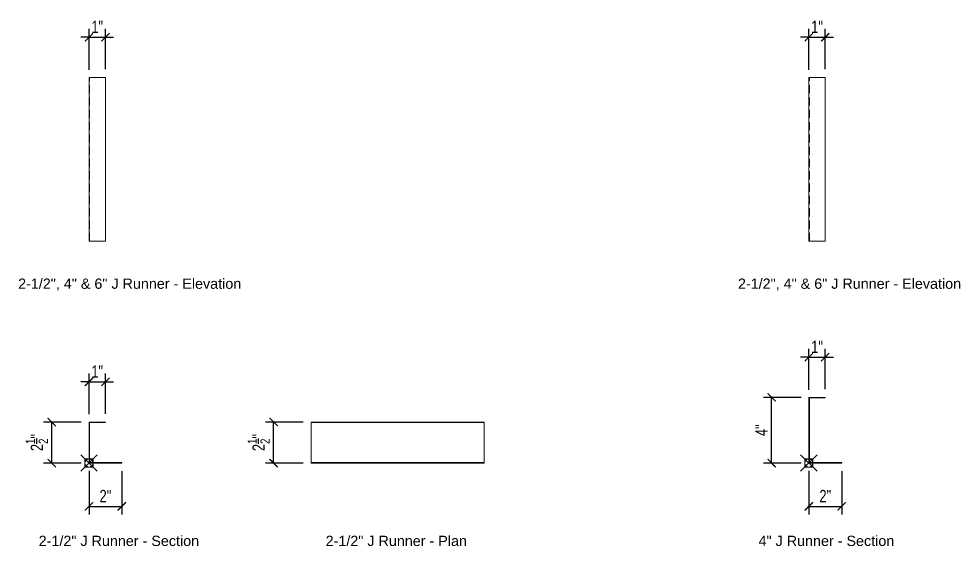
# Model space of a CAD drawing. Header units: inches. Extents: x 1578 to 1959, y 1763 to 1845.
# Drawn here: x 1716.4 to 1773.8, y 1813 to 1845.1 of the extents above; entities that cross this region are included whole.
import ezdxf
from ezdxf.enums import TextEntityAlignment as Align

# ---------------------------------------------------------------- set-up
doc = ezdxf.new("R2010")
doc.units = ezdxf.units.IN
doc.header["$LTSCALE"] = 4
doc.header["$MEASUREMENT"] = 0
doc.header["$PDMODE"] = 99
doc.header["$PDSIZE"] = 0.5
doc.linetypes.add('HIDDEN2', pattern=[0.1875, 0.125, -0.0625])
for name, color, linetype, lineweight in [('A-Anno-Dims', 211, 'Continuous', 25), ('Fine', 90, 'Continuous', 18), ('G-Anno-Ttlb', 213, 'Continuous', 50), ('Thin', 150, 'Continuous', 18)]:
    doc.layers.add(name, color=color, linetype=linetype, lineweight=lineweight)
doc.layers.add('G-Anno-Nplt', color=140, linetype='Continuous', lineweight=18, plot=False)
doc.styles.add('Arch-Dim', font='arial.ttf', dxfattribs={"width": 0.75})
doc.styles.add('RomanS', font='romans.shx')
doc.dimstyles.new('Aec-Arch-I-1-2', dxfattribs={"dimscale": 8, "dimtxt": 0.09375, "dimasz": 0.0625, "dimexe": 0.0625, "dimexo": 0.0625, "dimgap": 0.03125, "dimtad": 1, "dimdec": 4, "dimzin": 3, "dimdsep": 46, "dimlunit": 4, "dimtxsty": 'Arch-Dim', "dimblk": 'ARCHTICK', "dimcen": 0.09375, "dimclrd": 8, "dimclre": 8, "dimadec": 4, "dimazin": 2, "dimtfac": 0.75, "dimtdec": 4, "dimtix": 1, "dimtmove": 1, "dimatfit": 2, "dimldrblk": 'OPEN90', "dimfxl": 1, "dimtolj": 1, "dimtzin": 0, "dimarcsym": 0})

# ---------------------------------------------------------------- blocks, each defined once
blk = doc.blocks.new('Anno_Title_T2')
at = {"color": 0, "linetype": 'ByBlock', "lineweight": -2, "style": 'RomanS'}
blk.add_attdef('TITLE', (0, 0.5), '', height=1.25, dxfattribs=at)
blk.add_attdef('SCALE', text='', height=0.75, dxfattribs=at).set_placement((0, -0.5), align=Align.TOP_LEFT)
blk = doc.blocks.new('_ArchTick')
at = {"color": 0, "linetype": 'ByBlock', "const_width": 0.15}
blk.add_lwpolyline([(-0.5, -0.5), (0.5, 0.5)], dxfattribs=at)
blk = doc.blocks.new('*D31')
at = {"layer": 'A-Anno-Dims', "color": 8, "lineweight": -2, "transparency": 16777216}
for p, q in [((1720.725, 1817.567), (1720.725, 1814.902)), ((1722.725, 1817.536), (1722.725, 1814.902)), ((1720.725, 1815.402), (1722.725, 1815.402))]:
    blk.add_line(p, q, dxfattribs=at)
at = {"layer": 'Defpoints', "color": 0, "transparency": 16777216}
for p in [(1720.725, 1818.067), (1722.725, 1818.036), (1722.725, 1815.402)]:
    blk.add_point(p, dxfattribs=at)
at = {"layer": 'A-Anno-Dims', "color": 8, "lineweight": -2, "transparency": 16777216, "xscale": 0.5, "yscale": 0.5, "zscale": 0.5, "rotation": 180}
blk.add_blockref('_ArchTick', (1720.725, 1815.402), dxfattribs=at)
at = {"layer": 'A-Anno-Dims', "color": 8, "lineweight": -2, "transparency": 16777216, "xscale": 0.5, "yscale": 0.5, "zscale": 0.5}
blk.add_blockref('_ArchTick', (1722.725, 1815.402), dxfattribs=at)
at = {"layer": 'A-Anno-Dims', "color": 0, "transparency": 16777216, "insert": (1721.725, 1816.028), "char_height": 0.75, "attachment_point": 5, "style": 'Arch-Dim'}
blk.add_mtext('\\A1;2"', dxfattribs=at)
blk = doc.blocks.new('_Open90')
at = {"color": 0, "linetype": 'ByBlock', "lineweight": -2}
for p, q in [((0, 0), (-1, 0)), ((-0.5, 0.5), (0, 0)), ((0, 0), (-0.5, -0.5))]:
    blk.add_line(p, q, dxfattribs=at)
blk = doc.blocks.new('*D32')
at = {"layer": 'A-Anno-Dims', "color": 8, "lineweight": -2, "transparency": 16777216}
for p, q in [((1720.257, 1820.536), (1717.957, 1820.536)), ((1718.457, 1818.036), (1718.457, 1820.536)), ((1720.257, 1818.036), (1717.957, 1818.036))]:
    blk.add_line(p, q, dxfattribs=at)
at = {"layer": 'Defpoints', "color": 0, "transparency": 16777216}
for p in [(1718.457, 1820.536), (1720.757, 1820.536), (1720.757, 1818.036)]:
    blk.add_point(p, dxfattribs=at)
at = {"layer": 'A-Anno-Dims', "color": 8, "lineweight": -2, "transparency": 16777216, "xscale": 0.5, "yscale": 0.5, "zscale": 0.5}
for p, rotation in [((1718.457, 1820.536), 90), ((1718.457, 1818.036), 270)]:
    blk.add_blockref('_ArchTick', p, dxfattribs=dict(at, rotation=rotation))
at = {"layer": 'A-Anno-Dims', "color": 0, "transparency": 16777216, "insert": (1717.548, 1819.286), "char_height": 0.75, "attachment_point": 5, "rotation": 90, "style": 'Arch-Dim'}
blk.add_mtext('\\A1;2{\\H0.750000x;\\S1/2;}"', dxfattribs=at)
blk = doc.blocks.new('*D33')
at = {"layer": 'A-Anno-Dims', "color": 8, "lineweight": -2, "transparency": 16777216}
for p, q in [((1720.725, 1821.005), (1720.725, 1823.484)), ((1721.725, 1821.036), (1721.725, 1823.484)), ((1720.725, 1822.984), (1720.225, 1822.984)), ((1720.725, 1822.984), (1721.725, 1822.984)), ((1721.725, 1822.984), (1722.225, 1822.984))]:
    blk.add_line(p, q, dxfattribs=at)
at = {"layer": 'Defpoints', "color": 0, "transparency": 16777216}
for p in [(1721.725, 1822.984), (1720.725, 1820.505), (1721.725, 1820.536)]:
    blk.add_point(p, dxfattribs=at)
at = {"layer": 'A-Anno-Dims', "color": 8, "lineweight": -2, "transparency": 16777216, "xscale": 0.5, "yscale": 0.5, "zscale": 0.5}
blk.add_blockref('_ArchTick', (1720.725, 1822.984), dxfattribs=at)
at = {"layer": 'A-Anno-Dims', "color": 8, "lineweight": -2, "transparency": 16777216, "xscale": 0.5, "yscale": 0.5, "zscale": 0.5, "rotation": 180}
blk.add_blockref('_ArchTick', (1721.725, 1822.984), dxfattribs=at)
at = {"layer": 'A-Anno-Dims', "color": 0, "transparency": 16777216, "insert": (1721.225, 1823.61), "char_height": 0.75, "attachment_point": 5, "style": 'Arch-Dim'}
blk.add_mtext('\\A1;1"', dxfattribs=at)
blk = doc.blocks.new('*D34')
at = {"layer": 'A-Anno-Dims', "color": 8, "lineweight": -2, "transparency": 16777216}
for p, q in [((1764.58, 1817.567), (1764.58, 1814.902)), ((1766.58, 1817.536), (1766.58, 1814.902)), ((1764.58, 1815.402), (1766.58, 1815.402))]:
    blk.add_line(p, q, dxfattribs=at)
at = {"layer": 'Defpoints', "color": 0, "transparency": 16777216}
for p in [(1764.58, 1818.067), (1766.58, 1818.036), (1766.58, 1815.402)]:
    blk.add_point(p, dxfattribs=at)
at = {"layer": 'A-Anno-Dims', "color": 8, "lineweight": -2, "transparency": 16777216, "xscale": 0.5, "yscale": 0.5, "zscale": 0.5, "rotation": 180}
blk.add_blockref('_ArchTick', (1764.58, 1815.402), dxfattribs=at)
at = {"layer": 'A-Anno-Dims', "color": 8, "lineweight": -2, "transparency": 16777216, "xscale": 0.5, "yscale": 0.5, "zscale": 0.5}
blk.add_blockref('_ArchTick', (1766.58, 1815.402), dxfattribs=at)
at = {"layer": 'A-Anno-Dims', "color": 0, "transparency": 16777216, "insert": (1765.58, 1816.028), "char_height": 0.75, "attachment_point": 5, "style": 'Arch-Dim'}
blk.add_mtext('\\A1;2"', dxfattribs=at)
blk = doc.blocks.new('*D35')
at = {"layer": 'A-Anno-Dims', "color": 8, "lineweight": -2, "transparency": 16777216}
for p, q in [((1764.112, 1822.036), (1761.812, 1822.036)), ((1762.312, 1818.036), (1762.312, 1822.036)), ((1764.112, 1818.036), (1761.812, 1818.036))]:
    blk.add_line(p, q, dxfattribs=at)
at = {"layer": 'Defpoints', "color": 0, "transparency": 16777216}
for p in [(1762.312, 1822.036), (1764.612, 1822.036), (1764.612, 1818.036)]:
    blk.add_point(p, dxfattribs=at)
at = {"layer": 'A-Anno-Dims', "color": 8, "lineweight": -2, "transparency": 16777216, "xscale": 0.5, "yscale": 0.5, "zscale": 0.5}
for p, rotation in [((1762.312, 1822.036), 90), ((1762.312, 1818.036), 270)]:
    blk.add_blockref('_ArchTick', p, dxfattribs=dict(at, rotation=rotation))
at = {"layer": 'A-Anno-Dims', "color": 0, "transparency": 16777216, "insert": (1761.687, 1820.036), "char_height": 0.75, "attachment_point": 5, "rotation": 90, "style": 'Arch-Dim'}
blk.add_mtext('\\A1;4"', dxfattribs=at)
blk = doc.blocks.new('*D36')
at = {"layer": 'A-Anno-Dims', "color": 8, "lineweight": -2, "transparency": 16777216}
for p, q in [((1764.58, 1822.505), (1764.58, 1824.984)), ((1765.58, 1822.536), (1765.58, 1824.984)), ((1764.58, 1824.484), (1764.08, 1824.484)), ((1764.58, 1824.484), (1765.58, 1824.484)), ((1765.58, 1824.484), (1766.08, 1824.484))]:
    blk.add_line(p, q, dxfattribs=at)
at = {"layer": 'Defpoints', "color": 0, "transparency": 16777216}
for p in [(1765.58, 1824.484), (1764.58, 1822.005), (1765.58, 1822.036)]:
    blk.add_point(p, dxfattribs=at)
at = {"layer": 'A-Anno-Dims', "color": 8, "lineweight": -2, "transparency": 16777216, "xscale": 0.5, "yscale": 0.5, "zscale": 0.5}
blk.add_blockref('_ArchTick', (1764.58, 1824.484), dxfattribs=at)
at = {"layer": 'A-Anno-Dims', "color": 8, "lineweight": -2, "transparency": 16777216, "xscale": 0.5, "yscale": 0.5, "zscale": 0.5, "rotation": 180}
blk.add_blockref('_ArchTick', (1765.58, 1824.484), dxfattribs=at)
at = {"layer": 'A-Anno-Dims', "color": 0, "transparency": 16777216, "insert": (1765.08, 1825.11), "char_height": 0.75, "attachment_point": 5, "style": 'Arch-Dim'}
blk.add_mtext('\\A1;1"', dxfattribs=at)
blk = doc.blocks.new('*D37')
at = {"layer": 'A-Anno-Dims', "color": 8, "lineweight": -2, "transparency": 16777216}
for p, q in [((1733.769, 1820.536), (1731.469, 1820.536)), ((1731.969, 1818.036), (1731.969, 1820.536)), ((1733.769, 1818.036), (1731.469, 1818.036))]:
    blk.add_line(p, q, dxfattribs=at)
at = {"layer": 'Defpoints', "color": 0, "transparency": 16777216}
for p in [(1731.969, 1820.536), (1734.269, 1820.536), (1734.269, 1818.036)]:
    blk.add_point(p, dxfattribs=at)
at = {"layer": 'A-Anno-Dims', "color": 8, "lineweight": -2, "transparency": 16777216, "xscale": 0.5, "yscale": 0.5, "zscale": 0.5}
for p, rotation in [((1731.969, 1820.536), 90), ((1731.969, 1818.036), 270)]:
    blk.add_blockref('_ArchTick', p, dxfattribs=dict(at, rotation=rotation))
at = {"layer": 'A-Anno-Dims', "color": 0, "transparency": 16777216, "insert": (1731.06, 1819.286), "char_height": 0.75, "attachment_point": 5, "rotation": 90, "style": 'Arch-Dim'}
blk.add_mtext('\\A1;2{\\H0.750000x;\\S1/2;}"', dxfattribs=at)
blk = doc.blocks.new('*D38')
at = {"layer": 'A-Anno-Dims', "color": 8, "lineweight": -2, "transparency": 16777216}
for p, q in [((1720.725, 1841.987), (1720.725, 1844.466)), ((1721.725, 1842.018), (1721.725, 1844.466)), ((1720.725, 1843.966), (1720.225, 1843.966)), ((1720.725, 1843.966), (1721.725, 1843.966)), ((1721.725, 1843.966), (1722.225, 1843.966))]:
    blk.add_line(p, q, dxfattribs=at)
at = {"layer": 'Defpoints', "color": 0, "transparency": 16777216}
for p in [(1721.725, 1843.966), (1721.725, 1841.518), (1720.725, 1841.487)]:
    blk.add_point(p, dxfattribs=at)
at = {"layer": 'A-Anno-Dims', "color": 8, "lineweight": -2, "transparency": 16777216, "xscale": 0.5, "yscale": 0.5, "zscale": 0.5}
blk.add_blockref('_ArchTick', (1720.725, 1843.966), dxfattribs=at)
at = {"layer": 'A-Anno-Dims', "color": 8, "lineweight": -2, "transparency": 16777216, "xscale": 0.5, "yscale": 0.5, "zscale": 0.5, "rotation": 180}
blk.add_blockref('_ArchTick', (1721.725, 1843.966), dxfattribs=at)
at = {"layer": 'A-Anno-Dims', "color": 0, "transparency": 16777216, "insert": (1721.225, 1844.593), "char_height": 0.75, "attachment_point": 5, "style": 'Arch-Dim'}
blk.add_mtext('\\A1;1"', dxfattribs=at)
blk = doc.blocks.new('*D39')
at = {"layer": 'A-Anno-Dims', "color": 8, "lineweight": -2, "transparency": 16777216}
for p, q in [((1764.58, 1841.987), (1764.58, 1844.466)), ((1765.58, 1842.018), (1765.58, 1844.466)), ((1764.58, 1843.966), (1764.08, 1843.966)), ((1764.58, 1843.966), (1765.58, 1843.966)), ((1765.58, 1843.966), (1766.08, 1843.966))]:
    blk.add_line(p, q, dxfattribs=at)
at = {"layer": 'Defpoints', "color": 0, "transparency": 16777216}
for p in [(1765.58, 1843.966), (1765.58, 1841.518), (1764.58, 1841.487)]:
    blk.add_point(p, dxfattribs=at)
at = {"layer": 'A-Anno-Dims', "color": 8, "lineweight": -2, "transparency": 16777216, "xscale": 0.5, "yscale": 0.5, "zscale": 0.5}
blk.add_blockref('_ArchTick', (1764.58, 1843.966), dxfattribs=at)
at = {"layer": 'A-Anno-Dims', "color": 8, "lineweight": -2, "transparency": 16777216, "xscale": 0.5, "yscale": 0.5, "zscale": 0.5, "rotation": 180}
blk.add_blockref('_ArchTick', (1765.58, 1843.966), dxfattribs=at)
at = {"layer": 'A-Anno-Dims', "color": 0, "transparency": 16777216, "insert": (1765.08, 1844.593), "char_height": 0.75, "attachment_point": 5, "style": 'Arch-Dim'}
blk.add_mtext('\\A1;1"', dxfattribs=at)
blk = doc.blocks.new('AecDtl_4JRunnerSection')
at = {"layer": 'Thin', "color": 0}
blk.add_lwpolyline([(1, 4), (0.031, 4, 0.414214), (0, 3.969), (0, 0.031, 0.414214), (0.031, 0), (2, 0), (2, 0.031), (0.031, 0.031), (0.031, 3.969), (1, 3.969)], format="xyb", close=True, dxfattribs=at)
blk = doc.blocks.new('AecDtl_2_1_2JRunnerSection')
at = {"layer": 'Thin', "color": 0}
blk.add_lwpolyline([(1, 2.5), (0.031, 2.5, 0.414214), (0, 2.469), (0, 0.031, 0.414214), (0.031, 0), (2, 0), (2, 0.031), (0.031, 0.031), (0.031, 2.469), (1, 2.469)], format="xyb", close=True, dxfattribs=at)

msp = doc.modelspace()

# ---------------------------------------------------------------- linework, layer by layer
at = {"layer": 'Fine', "linetype": 'HIDDEN2'}
for p, q in [((1720.75673, 1831.5509), (1720.75673, 1841.51813)), ((1764.6117, 1831.5509), (1764.6117, 1841.51813))]:
    msp.add_line(p, q, dxfattribs=at)
at = {"layer": 'Fine'}
for p, q in [((1734.26892, 1820.50479), (1744.79203, 1820.50479)), ((1734.26892, 1818.06729), (1744.79203, 1818.06729))]:
    msp.add_line(p, q, dxfattribs=at)
at = {"layer": 'G-Anno-Nplt'}
for p in [(1720.72548, 1818.03613), (1764.58045, 1818.03613)]:
    msp.add_point(p, dxfattribs=at)
at = {"layer": 'Thin'}
for points in [[(1720.72548, 1841.51813), (1720.72548, 1831.5509), (1721.72548, 1831.5509), (1721.72548, 1841.51813)], [(1764.58045, 1841.51813), (1764.58045, 1831.5509), (1765.58045, 1831.5509), (1765.58045, 1841.51813)], [(1744.79203, 1818.03604), (1734.26892, 1818.03604), (1734.26892, 1820.53604), (1744.79203, 1820.53604)]]:
    msp.add_lwpolyline(points, close=True, dxfattribs=at)

# ---------------------------------------------------------------- block references
for name, p in [('AecDtl_4JRunnerSection', (1764.58045, 1818.03613)), ('AecDtl_2_1_2JRunnerSection', (1720.72548, 1818.03613))]:
    msp.add_blockref(name, p)
at = {"layer": 'G-Anno-Ttlb'}
ref = msp.add_blockref('Anno_Title_T2', (1716.40588, 1828.39789), dxfattribs=dict(at, xscale=0.5, yscale=0.5, zscale=0.5))
ref.add_attrib('TITLE', '2-1/2", 4" & 6" J Runner - Elevation', (1716.40588, 1828.64789), dxfattribs={"layer": '0', "color": 0, "linetype": 'ByBlock', "lineweight": -2, "height": 0.625, "style": 'Arch-Dim'})
ref = msp.add_blockref('Anno_Title_T2', (1760.26085, 1828.39789), dxfattribs=dict(at, xscale=0.5, yscale=0.5, zscale=0.5))
ref.add_attrib('TITLE', '2-1/2", 4" & 6" J Runner - Elevation', (1760.26085, 1828.64789), dxfattribs={"layer": '0', "color": 0, "linetype": 'ByBlock', "lineweight": -2, "height": 0.625, "style": 'Arch-Dim'})
ref = msp.add_blockref('Anno_Title_T2', (1717.66117, 1812.73622), dxfattribs=dict(at, xscale=0.5, yscale=0.5, zscale=0.5))
ref.add_attrib('TITLE', '2-1/2" J Runner - Section', (1717.66117, 1812.98622), dxfattribs={"layer": '0', "color": 0, "linetype": 'ByBlock', "lineweight": -2, "height": 0.625, "style": 'Arch-Dim'})
ref = msp.add_blockref('Anno_Title_T2', (1735.14279, 1812.73622), dxfattribs=dict(at, xscale=0.5, yscale=0.5, zscale=0.5))
ref.add_attrib('TITLE', '2-1/2" J Runner - Plan', (1735.14279, 1812.98622), dxfattribs={"layer": '0', "color": 0, "linetype": 'ByBlock', "lineweight": -2, "height": 0.625, "style": 'Arch-Dim'})
ref = msp.add_blockref('Anno_Title_T2', (1761.51614, 1812.73622), dxfattribs=dict(at, xscale=0.5, yscale=0.5, zscale=0.5))
ref.add_attrib('TITLE', '4" J Runner - Section', (1761.51614, 1812.98622), dxfattribs={"layer": '0', "color": 0, "linetype": 'ByBlock', "lineweight": -2, "height": 0.625, "style": 'Arch-Dim'})

# ---------------------------------------------------------------- dimensions: what is measured, and where the dimension line sits
at = {"layer": 'A-Anno-Dims'}
for base, p1, p2, picture, middle in [((1721.72548, 1843.96602), (1720.72548, 1841.48688), (1721.72548, 1841.51813), '*D38', (1721.22548, 1844.59255)), ((1765.58045, 1843.96602), (1764.58045, 1841.48688), (1765.58045, 1841.51813), '*D39', (1765.08045, 1844.59255)), ((1765.58045, 1824.48393), (1764.58045, 1822.00479), (1765.58045, 1822.03604), '*D36', (1765.08045, 1825.11046)), ((1721.72548, 1822.98393), (1720.72548, 1820.50479), (1721.72548, 1820.53604), '*D33', (1721.22548, 1823.61046)), ((1722.72548, 1815.40177), (1720.72548, 1818.06729), (1722.72548, 1818.03604), '*D31', (1721.72548, 1816.0283)), ((1766.58045, 1815.40177), (1764.58045, 1818.06729), (1766.58045, 1818.03604), '*D34', (1765.58045, 1816.0283))]:
    dim = msp.add_linear_dim(base=base, p1=p1, p2=p2, dimstyle='Aec-Arch-I-1-2', dxfattribs=at)
    dim.commit()
    dim.dimension.update_dxf_attribs({"geometry": picture, "text_midpoint": middle})
for base, p1, p2, picture, middle in [((1762.31165, 1822.03604), (1764.6117, 1818.03604), (1764.6117, 1822.03604), '*D35', (1761.68665, 1820.03604)), ((1718.45668, 1820.53604), (1720.75673, 1818.03604), (1720.75673, 1820.53604), '*D32', (1717.54813, 1819.28604)), ((1731.96887, 1820.53604), (1734.26892, 1818.03604), (1734.26892, 1820.53604), '*D37', (1731.06032, 1819.28604))]:
    dim = msp.add_linear_dim(base=base, p1=p1, p2=p2, angle=90, dimstyle='Aec-Arch-I-1-2', dxfattribs=at)
    dim.commit()
    dim.dimension.update_dxf_attribs({"geometry": picture, "text_midpoint": middle})

doc.saveas('drawing.dxf')
